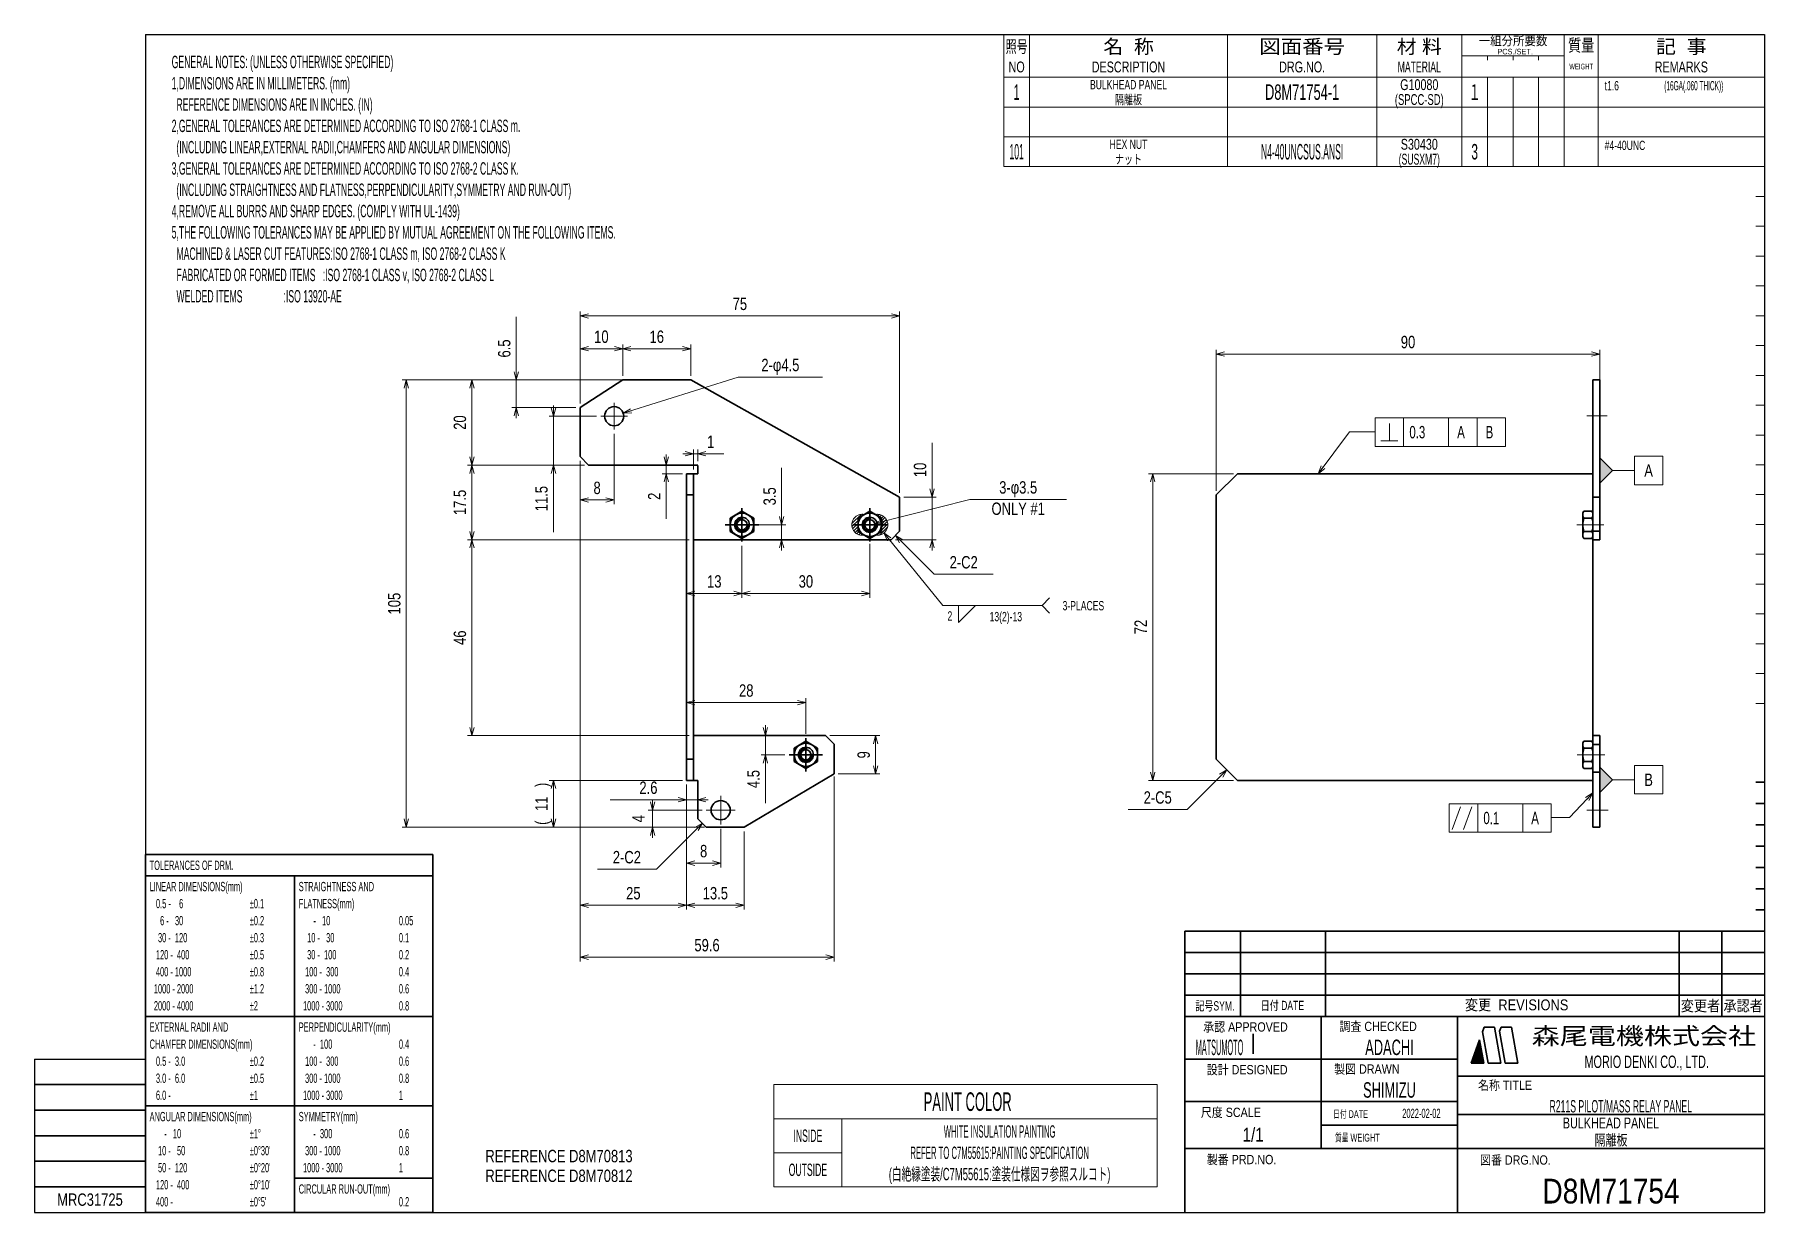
# Model space of a CAD drawing. Header units: millimetres. Extents: x 7 to 413, y 10 to 287.
import ezdxf
from ezdxf.enums import TextEntityAlignment as Align

# ---------------------------------------------------------------- set-up
doc = ezdxf.new("R2010")
doc.units = ezdxf.units.MM
doc.linetypes.add('DASHDOT', pattern=[25.3, 12.7, -6.3, 0, -6.3])
for name, color, linetype in [('GR1_01', 7, 'Continuous'), ('GR1_011', 7, 'Continuous'), ('GR1_012', 7, 'Continuous'), ('GR1_013', 7, 'Continuous'), ('図面枠D8M', 7, 'Continuous'), ('寸法', 7, 'Continuous'), ('表題、部品表_01', 7, 'Continuous'), ('表題、部品表_02', 7, 'Continuous'), ('表題、部品表_03', 7, 'Continuous')]:
    doc.layers.add(name, color=color, linetype=linetype)
doc.styles.add('HG丸ｺﾞｼｯｸM-PRO', font='')
doc.styles.get('HG丸ｺﾞｼｯｸM-PRO').set_extended_font_data('HG丸ｺﾞｼｯｸM-PRO')
pattern_1 = [(45, (0, 0), (-0.3535534, 0.3535534), [])]

# ---------------------------------------------------------------- blocks, each defined once
blk = doc.blocks.new('BLKF024')
at = {"layer": '図面枠D8M', "color": 4, "linetype": 'Continuous', "lineweight": 13}
for p, q in [((344.778471, 46.998727), (346.524087, 48.744343)), ((344.8594, 47.221078), (346.502888, 48.864566)), ((344.940329, 47.443428), (346.48169, 48.984789)), ((345.021258, 47.665778), (346.460491, 49.105012)), ((345.102186, 47.888128), (346.439293, 49.225235)), ((345.183115, 48.110479), (346.418094, 49.345457)), ((345.264044, 48.332829), (346.396896, 49.46568)), ((345.344973, 48.555179), (346.375697, 49.585903)), ((345.425902, 48.777529), (346.354499, 49.706126)), ((345.506831, 48.999879), (346.3333, 49.826349)), ((345.58776, 49.22223), (346.312102, 49.946572)), ((345.668689, 49.44458), (346.290903, 50.066794)), ((345.749617, 49.66693), (346.269705, 50.187017)), ((345.830546, 49.88928), (346.248506, 50.30724)), ((345.911475, 50.111631), (346.227307, 50.427463)), ((345.992404, 50.333981), (346.206109, 50.547686)), ((346.073333, 50.556331), (346.18491, 50.667909)), ((346.154262, 50.778681), (346.163712, 50.788131)), ((344.157871, 45.246757), (346.693675, 47.782561)), ((344.211969, 45.442276), (346.672477, 47.902784)), ((344.292898, 45.664626), (346.651278, 48.023006)), ((344.299292, 45.246757), (346.714874, 47.662338)), ((344.373827, 45.886976), (346.63008, 48.143229)), ((344.440714, 45.246757), (346.736072, 47.542115)), ((344.454756, 46.109327), (346.608881, 48.263452)), ((344.535684, 46.331677), (346.587682, 48.383675)), ((344.582135, 45.246757), (346.757271, 47.421892)), ((344.616613, 46.554027), (346.566484, 48.503898)), ((344.697542, 46.776377), (346.545285, 48.624121)), ((344.723556, 45.246757), (346.778469, 47.301669)), ((344.864978, 45.246757), (346.799668, 47.181447)), ((345.006399, 45.246757), (346.820866, 47.061224)), ((345.147821, 45.246757), (346.842065, 46.941001)), ((345.289242, 45.246757), (346.863263, 46.820778)), ((345.430663, 45.246757), (346.884462, 46.700555)), ((345.572085, 45.246757), (346.90566, 46.580332)), ((345.713506, 45.246757), (346.926859, 46.46011)), ((345.854927, 45.246757), (346.948057, 46.339887)), ((345.996349, 45.246757), (346.969256, 46.219664)), ((346.13777, 45.246757), (346.990455, 46.099441)), ((346.279191, 45.246757), (347.011653, 45.979218)), ((346.420613, 45.246757), (347.032852, 45.858995)), ((346.562034, 45.246757), (347.05405, 45.738773)), ((346.703455, 45.246757), (347.075249, 45.61855)), ((346.844877, 45.246757), (347.096447, 45.498327)), ((346.986298, 45.246757), (347.117646, 45.378104)), ((347.12772, 45.246757), (347.138844, 45.257881))]:
    blk.add_line(p, q, dxfattribs=at)
blk = doc.blocks.new('BLKF023')
at = {"layer": '図面枠D8M', "color": 2, "linetype": 'Continuous', "lineweight": 25}
for p, q in [((33, 286.75), (413, 286.75)), ((33, 286.75), (33, 10.25)), ((413, 286.75), (413, 10.25)), ((7, 46.25), (7, 10.25)), ((7, 46.25), (33, 46.25)), ((7, 10.25), (413, 10.25))]:
    blk.add_line(p, q, dxfattribs=at)
at = {"layer": '図面枠D8M', "color": 4, "linetype": 'Continuous', "lineweight": 13}
for p, q in [((413, 269.75), (411, 269.75)), ((413, 262.75), (411, 262.75)), ((413, 255.75), (411, 255.75)), ((413, 248.75), (411, 248.75)), ((413, 241.75), (411, 241.75)), ((413, 234.75), (411, 234.75)), ((413, 227.75), (411, 227.75)), ((413, 220.75), (411, 220.75)), ((413, 213.75), (411, 213.75)), ((413, 206.75), (411, 206.75)), ((413, 199.75), (411, 199.75)), ((413, 192.75), (411, 192.75)), ((413, 185.75), (411, 185.75)), ((413, 178.75), (411, 178.75)), ((413, 171.75), (411, 171.75)), ((413, 164.75), (411, 164.75)), ((413, 157.75), (411, 157.75)), ((413, 150.75), (411, 150.75)), ((413, 143.75), (411, 143.75)), ((413, 136.75), (411, 136.75)), ((411, 129.75), (413, 129.75))]:
    blk.add_line(p, q, dxfattribs=at)
at = {"layer": '図面枠D8M', "color": 3, "linetype": 'Continuous', "lineweight": 35}
for p, q in [((413, 111.25), (411, 111.25)), ((413, 106.25), (411, 106.25)), ((413, 101.25), (411, 101.25)), ((413, 96.25), (411, 96.25)), ((413, 91.25), (411, 91.25)), ((413, 86.25), (411, 86.25)), ((413, 81.25), (411, 81.25)), ((277, 76.25), (413, 76.25)), ((277, 76.25), (277, 10.25)), ((290, 76.25), (290, 56.25)), ((310, 76.25), (310, 56.25)), ((393, 76.25), (393, 56.25)), ((403, 76.25), (403, 56.25)), ((277, 71.25), (413, 71.25)), ((277, 66.25), (413, 66.25)), ((277, 61.25), (413, 61.25)), ((277, 56.25), (413, 56.25)), ((309, 56.25), (309, 25.25)), ((341, 56.25), (341, 10.25)), ((346.84, 52.65), (347.23, 53.75)), ((347.23, 53.75), (349.64, 53.75)), ((351.14, 45.25), (349.64, 53.75)), ((351.18, 53.75), (350.82, 52.76)), ((351.18, 53.75), (353.64, 53.75)), ((355.14, 45.25), (353.64, 53.75)), ((293, 52.17), (293, 47.48)), ((344.14, 45.25), (346.16, 50.8)), ((347.14, 45.25), (346.16, 50.8)), ((348.14, 45.25), (346.84, 52.65)), ((352.14, 45.25), (350.82, 52.76)), ((277, 46.25), (341, 46.25)), ((344.14, 45.25), (347.14, 45.25)), ((348.14, 45.25), (351.14, 45.25)), ((352.14, 45.25), (355.14, 45.25)), ((341, 42.25), (413, 42.25)), ((7, 40.25), (33, 40.25)), ((7, 34.25), (33, 34.25)), ((277, 36.25), (341, 36.25)), ((341, 33.25), (413, 33.25)), ((309, 30.75), (341, 30.75)), ((7, 28.25), (33, 28.25)), ((277, 25.25), (413, 25.25)), ((7, 22.25), (33, 22.25)), ((33, 16.25), (7, 16.25))]:
    blk.add_line(p, q, dxfattribs=at)
at = {"layer": '図面枠D8M', "color": 4, "linetype": 'Continuous', "lineweight": 13}
blk.add_blockref('BLKF024', (0, 0), dxfattribs=at)
at = {"layer": '図面枠D8M', "color": 4, "linetype": 'Continuous', "lineweight": 13, "style": 'HG丸ｺﾞｼｯｸM-PRO'}
for s, height, width, p in [('記号SYM.', 2.182, 0.69227, (284.03, 58.74)), ('日付 DATE', 2.182, 0.692507, (299.87, 58.83)), ('変更  REVISIONS', 2.5455, 0.887352, (354.85, 58.97)), ('変更者', 2.545, 0.887717, (398, 58.75)), ('承認者', 2.545, 0.887717, (408, 58.75)), ('承認 APPROVED', 2.1818, 0.863151, (291.21, 53.79)), ('調査 CHECKED', 2.182, 0.863174, (322.34, 53.92)), ('設計 DESIGNED', 2.1818, 0.862613, (291.61, 43.76)), ('製図 DRAWN', 2.182, 0.863099, (319.7, 43.9)), ('名称 TITLE', 2.182, 0.862489, (352.13, 40.11)), ('尺度 SCALE', 2.182, 0.862581, (287.78, 33.74)), ('日付 DATE', 1.818, 0.618255, (315.88, 33.34)), ('質量 WEIGHT', 1.818, 0.618812, (317.46, 27.8)), ('製番 PRD.NO.', 2.182, 0.863299, (290.29, 22.66)), ('図番 DRG.NO.', 2.182, 0.863083, (354.56, 22.56))]:
    blk.add_text(s, height=height, dxfattribs=dict(at, width=width)).set_placement(p, align=Align.MIDDLE_CENTER)
at = {"layer": '図面枠D8M', "color": 2, "linetype": 'Continuous', "lineweight": 25, "style": 'HG丸ｺﾞｼｯｸM-PRO', "width": 1.206081}
blk.add_text('森尾電機株式会社', height=4, dxfattribs=at).set_placement((384.72, 51.68), align=Align.MIDDLE_CENTER)
at = {"layer": '図面枠D8M', "color": 3, "linetype": 'Continuous', "lineweight": 35, "style": 'HG丸ｺﾞｼｯｸM-PRO', "width": 0.652197}
blk.add_text('MORIO DENKI CO., LTD.', height=2.9091, dxfattribs=at).set_placement((385.38, 45.61), align=Align.MIDDLE_CENTER)
blk = doc.blocks.new('BLKF025')
at = {"layer": '図面枠D8M', "color": 3, "linetype": 'Continuous', "lineweight": 35, "style": 'HG丸ｺﾞｼｯｸM-PRO'}
for s, height, width, p in [('MATSUMOTO', 3.636, 0.309989, (285.11, 49)), ('SHIMIZU', 3.636, 0.619849, (325, 39)), ('2022-02-02', 2.182, 0.482412, (332.5, 33.5)), ('1/1', 3.273, 0.80628, (293, 28.5)), ('D8M71754', 5.818, 0.845432, (377, 15.25))]:
    blk.add_text(s, height=height, dxfattribs=dict(at, width=width)).set_placement(p, align=Align.MIDDLE_CENTER)
blk = doc.blocks.new('BLKF027')
at = {"layer": '表題、部品表_01', "color": 4, "linetype": 'Continuous', "lineweight": 13}
for p, q in [((234.5, 286.75), (234.5, 276.75)), ((234.5, 286.75), (413, 286.75)), ((240.5, 286.75), (240.5, 276.75)), ((287, 286.75), (287, 276.75)), ((322, 286.75), (322, 276.75)), ((342, 286.75), (342, 276.75)), ((366, 286.75), (366, 276.75)), ((374, 286.75), (374, 276.75)), ((413, 286.75), (413, 276.75)), ((342, 281.75), (366, 281.75)), ((348, 280.75), (348, 281.75)), ((354, 281.75), (354, 280.75)), ((360, 281.75), (360, 280.75)), ((234.5, 276.75), (413, 276.75))]:
    blk.add_line(p, q, dxfattribs=at)
at = {"layer": '表題、部品表_01', "color": 3, "linetype": 'Continuous', "lineweight": 35, "style": 'HG丸ｺﾞｼｯｸM-PRO'}
for s, height, width, p in [('照号', 2.909, 0.651535, (237.5, 283.95)), ('名  称', 3.273, 1.042426, (263.75, 283.95)), ('図面番号', 3.273, 1.127518, (304.5, 283.95)), ('材 料', 3.273, 1.042439, (332, 283.95)), ('一組分所要数', 2.036, 0.966638, (354, 285.25)), ('質量', 2.909, 0.781842, (370, 284.25)), ('記  事', 3.273, 1.042426, (393.5, 283.95)), ('NO', 2.545, 0.740841, (237.5, 279.15)), ('DESCRIPTION', 2.5455, 0.741365, (263.75, 279.15)), ('DRG.NO.', 2.545, 0.741189, (304.5, 279.15)), ('MATERIAL', 2.545, 0.594756, (332, 279.15)), ('PCS./SET.', 1.309, 0.862935, (354.5, 282.75)), ('REMARKS', 2.545, 0.742803, (393.5, 279.15)), ('WEIGHT', 1.309, 0.635507, (370, 279.25))]:
    blk.add_text(s, height=height, dxfattribs=dict(at, width=width)).set_placement(p, align=Align.MIDDLE_CENTER)
blk = doc.blocks.new('BLKF026')
at = {"layer": '表題、部品表_01', "color": 3, "linetype": 'Continuous', "lineweight": 13}
blk.add_blockref('BLKF027', (0, 0), dxfattribs=at)
blk = doc.blocks.new('BLKF028')
at = {"layer": '図面枠D8M', "color": 3, "linetype": 'Continuous', "lineweight": 35}
for p, q in [((33, 94.25), (100.5, 94.25)), ((33, 94.25), (33, 10.25)), ((100.5, 10.25), (100.5, 94.25)), ((33, 89.25), (100.5, 89.25)), ((68, 10.25), (68, 89.25)), ((33, 56.25), (68, 56.25)), ((68, 56.25), (100.5, 56.25)), ((33, 35.25), (68, 35.25)), ((68, 35.25), (100.5, 35.25)), ((68, 18.25), (100.5, 18.25)), ((33, 10.25), (100.5, 10.25))]:
    blk.add_line(p, q, dxfattribs=at)
at = {"layer": '図面枠D8M', "color": 4, "linetype": 'Continuous', "lineweight": 13, "style": 'HG丸ｺﾞｼｯｸM-PRO'}
for s, height, width, p in [('TOLERANCES OF DRM.', 2.1818, 0.522208, (34, 91.75)), ('LINEAR DIMENSIONS(mm)', 2.1818, 0.521664, (34, 86.75)), ('STRAIGHTNESS AND', 2.1818, 0.521949, (69, 86.75)), (' 0.5 -    6', 2.1818, 0.524049, (35, 82.75)), ('±0.1', 2.182, 0.52198, (57.5, 82.75)), ('FLATNESS(mm)', 2.1818, 0.521994, (69, 82.75)), ('   6 -   30', 2.1818, 0.52397, (35, 78.75)), ('±0.2', 2.182, 0.52198, (57.5, 78.75)), ('     -   10', 2.1818, 0.524651, (70, 78.75)), ('0.05', 2.182, 0.52205, (92.5, 78.75)), ('  30 -  120', 2.1818, 0.522893, (35, 74.75)), ('±0.3', 2.182, 0.52198, (57.5, 74.75)), ('  10 -   30', 2.1818, 0.523391, (70, 74.75)), ('0.1', 2.182, 0.522424, (92.5, 74.75)), (' 120 -  400', 2.1818, 0.52246, (35, 70.75)), ('±0.5', 2.182, 0.52198, (57.5, 70.75)), ('  30 -  100', 2.1818, 0.522893, (70, 70.75)), ('0.2', 2.182, 0.522424, (92.5, 70.75)), (' 400 - 1000', 2.1818, 0.52208, (35, 66.75)), ('±0.8', 2.182, 0.52198, (57.5, 66.75)), (' 100 -  300', 2.1818, 0.52246, (70, 66.75)), ('0.4', 2.182, 0.522424, (92.5, 66.75)), ('1000 - 2000', 2.1818, 0.521744, (35, 62.75)), ('±1.2', 2.182, 0.52198, (57.5, 62.75)), (' 300 - 1000', 2.1818, 0.52208, (70, 62.75)), ('0.6', 2.182, 0.522424, (92.5, 62.75)), ('2000 - 4000', 2.1818, 0.521744, (35, 58.75)), ('±2', 2.182, 0.521216, (57.5, 58.75)), ('1000 - 3000', 2.1818, 0.521744, (70, 58.75)), ('0.8', 2.182, 0.522424, (92.5, 58.75)), ('EXTERNAL RADII AND', 2.1818, 0.522426, (34, 53.75)), ('PERPENDICULARITY(mm)', 2.1818, 0.521822, (69, 53.75)), ('CHAMFER DIMENSIONS(mm)', 2.1818, 0.521615, (34, 49.75)), ('     -  100', 2.1818, 0.52397, (70, 49.75)), ('0.4', 2.182, 0.522424, (92.5, 49.75)), (' 0.5 -  3.0', 2.1818, 0.523514, (35, 45.75)), ('±0.2', 2.182, 0.52198, (57.5, 45.75)), (' 100 -  300', 2.1818, 0.52246, (70, 45.75)), ('0.6', 2.182, 0.522424, (92.5, 45.75)), (' 3.0 -  6.0', 2.1818, 0.523514, (35, 41.75)), ('±0.5', 2.182, 0.52198, (57.5, 41.75)), (' 300 - 1000', 2.1818, 0.52208, (70, 41.75)), ('0.8', 2.182, 0.522424, (92.5, 41.75)), (' 6.0 -', 2.182, 0.523279, (35, 37.75)), ('±1', 2.182, 0.521216, (57.5, 37.75)), ('1000 - 3000', 2.1818, 0.521744, (70, 37.75)), ('1', 2.18, 0.521199, (92.5, 37.75)), ('ANGULAR DIMENSIONS(mm)', 2.1818, 0.521887, (34, 32.75)), ('SYMMETRY(mm)', 2.1818, 0.521222, (69, 32.75)), ('     -   10', 2.1818, 0.524651, (35, 28.75)), ('±1°', 2.182, 0.52122, (57.5, 28.75)), ('     -  300', 2.1818, 0.52397, (70, 28.75)), ('0.6', 2.182, 0.522424, (92.5, 28.75)), ('  10 -   50', 2.1818, 0.523391, (35, 24.75)), ("±0°30'", 2.182, 0.521679, (57.5, 24.75)), (' 300 - 1000', 2.1818, 0.52208, (70, 24.75)), ('0.8', 2.182, 0.522424, (92.5, 24.75)), ('  50 -  120', 2.1818, 0.522893, (35, 20.75)), ("±0°20'", 2.182, 0.521679, (57.5, 20.75)), ('1000 - 3000', 2.1818, 0.521744, (70, 20.75)), ('1', 2.18, 0.521199, (92.5, 20.75)), (' 120 -  400', 2.1818, 0.52246, (35, 16.75)), ("±0°10'", 2.182, 0.521679, (57.5, 16.75)), ('CIRCULAR RUN-OUT(mm)', 2.1818, 0.521639, (69, 15.75)), (' 400 -', 2.182, 0.52234, (35, 12.75)), ("±0°5'", 2.182, 0.521776, (57.5, 12.75)), ('0.2', 2.182, 0.522424, (92.5, 12.75))]:
    blk.add_text(s, height=height, dxfattribs=dict(at, width=width)).set_placement(p, align=Align.MIDDLE_LEFT)
blk = doc.blocks.new('BLKF030')
at = {"layer": '表題、部品表_01', "color": 4, "linetype": 'Continuous', "lineweight": 13}
for p, q in [((270.5, 40.25), (180.5, 40.25)), ((180.5, 40.25), (180.5, 16.25)), ((270.5, 16.25), (270.5, 40.25)), ((180.5, 32.25), (270.5, 32.25)), ((196.5, 32.25), (196.5, 16.25)), ((180.5, 24.25), (196.5, 24.25)), ((180.5, 16.25), (270.5, 16.25))]:
    blk.add_line(p, q, dxfattribs=at)
at = {"layer": '表題、部品表_01', "color": 4, "linetype": 'Continuous', "lineweight": 13, "style": 'HG丸ｺﾞｼｯｸM-PRO'}
for s, height, width, p in [('PAINT COLOR', 4.3636, 0.522273, (226, 36.25)), ('INSIDE', 2.909, 0.521235, (188.5, 28.25)), ('OUTSIDE', 2.909, 0.521235, (188.5, 20.25))]:
    blk.add_text(s, height=height, dxfattribs=dict(at, width=width)).set_placement(p, align=Align.MIDDLE_CENTER)
blk = doc.blocks.new('BLKF029')
at = {"layer": '表題、部品表_01', "color": 4, "linetype": 'Continuous', "lineweight": 13}
blk.add_blockref('BLKF030', (0, 0), dxfattribs=at)
at = {"layer": '表題、部品表_01', "color": 4, "linetype": 'Continuous', "lineweight": 13, "style": 'HG丸ｺﾞｼｯｸM-PRO'}
for s, width, p in [('WHITE INSULATION PAINTING', 0.464685, (233.5, 29.25)), ('REFER TO C7M55615:PAINTING SPECIFICATION', 0.464716, (233.5, 24.25)), ('(白絶縁塗装/C7M55615:塗装仕様図ヲ参照スルコト)', 0.570008, (233.5, 19.25))]:
    blk.add_text(s, height=2.9091, dxfattribs=dict(at, width=width)).set_placement(p, align=Align.MIDDLE_CENTER)
blk = doc.blocks.new('BLKF031')
at = {"layer": 'GR1_011', "color": 3, "linetype": 'Continuous', "lineweight": 35}
for p, q in [((370.36, 174.42), (370.61, 174.84)), ((370.61, 174.84), (372.52, 174.84)), ((372.52, 174.84), (372.76, 174.42)), ((370.36, 168.92), (370.36, 174.42)), ((370.61, 173.26), (372.52, 173.26)), ((372.76, 174.42), (372.76, 168.92)), ((370.61, 168.49), (370.36, 168.92)), ((370.61, 170.08), (372.52, 170.08)), ((372.52, 168.49), (370.61, 168.49)), ((372.76, 168.92), (372.52, 168.49))]:
    blk.add_line(p, q, dxfattribs=at)
for centre, radius, start, end in [((371.77, 174.05), 1.41, 145.6158, 214.3842), ((371.36, 174.05), 1.41, 325.6158, 34.3842), ((375.62, 171.67), 5.25, 162.412, 197.588), ((367.51, 171.67), 5.25, 342.412, 17.588), ((371.77, 169.29), 1.41, 145.6158, 214.3842), ((371.36, 169.29), 1.41, 325.6158, 34.3842)]:
    blk.add_arc(centre, radius, start, end, dxfattribs=at)
blk = doc.blocks.new('BLKF032')
at = {"layer": 'GR1_011', "color": 3, "linetype": 'Continuous', "lineweight": 35}
for p, q in [((370.36, 120.42), (370.61, 120.84)), ((370.36, 114.92), (370.36, 120.42)), ((370.61, 120.84), (372.52, 120.84)), ((370.61, 119.26), (372.52, 119.26)), ((372.52, 120.84), (372.76, 120.42)), ((372.76, 120.42), (372.76, 114.92)), ((370.61, 114.49), (370.36, 114.92)), ((370.61, 116.08), (372.52, 116.08)), ((372.52, 114.49), (370.61, 114.49)), ((372.76, 114.92), (372.52, 114.49))]:
    blk.add_line(p, q, dxfattribs=at)
for centre, radius, start, end in [((371.77, 120.05), 1.41, 145.6158, 214.3842), ((375.62, 117.67), 5.25, 162.412, 197.588), ((371.36, 120.05), 1.41, 325.6158, 34.3842), ((367.51, 117.67), 5.25, 342.412, 17.588), ((371.77, 115.29), 1.41, 145.6158, 214.3842), ((371.36, 115.29), 1.41, 325.6158, 34.3842)]:
    blk.add_arc(centre, radius, start, end, dxfattribs=at)
blk = doc.blocks.new('BLKF033')
at = {"layer": 'GR1_011', "color": 3, "linetype": 'Continuous', "lineweight": 35}
for p, q in [((188.03, 120.84), (185.28, 119.26)), ((185.28, 119.26), (185.28, 116.08)), ((190.78, 119.26), (188.03, 120.84)), ((190.78, 116.08), (190.78, 119.26)), ((185.28, 116.08), (188.03, 114.49)), ((188.03, 114.49), (190.78, 116.08))]:
    blk.add_line(p, q, dxfattribs=at)
at = {"layer": 'GR1_011', "color": 7, "linetype": 'Continuous', "lineweight": 35}
for p, q in [((188.03, 121.59), (188.03, 113.74)), ((184.11, 117.67), (191.96, 117.67))]:
    blk.add_line(p, q, dxfattribs=at)
at = {"layer": 'GR1_011', "color": 3, "linetype": 'Continuous', "lineweight": 35}
for radius in [2.75, 1.2]:
    blk.add_circle((188.03, 117.67), radius, dxfattribs=at)
at = {"layer": 'GR1_011', "color": 7, "linetype": 'Continuous', "lineweight": 35}
blk.add_arc((188.03, 117.67), 1.5, 80, 350, dxfattribs=at)
blk = doc.blocks.new('BLKF034')
at = {"layer": 'GR1_011', "color": 3, "linetype": 'Continuous', "lineweight": 35}
for p, q in [((203.03, 174.84), (200.28, 173.26)), ((205.78, 173.25), (203.03, 174.84)), ((200.28, 173.26), (200.28, 170.08)), ((205.78, 170.08), (205.78, 173.25)), ((200.28, 170.08), (203.03, 168.49)), ((203.03, 168.49), (205.78, 170.08))]:
    blk.add_line(p, q, dxfattribs=at)
at = {"layer": 'GR1_011', "color": 7, "linetype": 'Continuous', "lineweight": 35}
for p, q in [((203.03, 175.59), (203.03, 167.74)), ((199.11, 171.67), (206.96, 171.67))]:
    blk.add_line(p, q, dxfattribs=at)
at = {"layer": 'GR1_011', "color": 3, "linetype": 'Continuous', "lineweight": 35}
for radius in [2.75, 1.2]:
    blk.add_circle((203.03, 171.67), radius, dxfattribs=at)
at = {"layer": 'GR1_011', "color": 7, "linetype": 'Continuous', "lineweight": 35}
blk.add_arc((203.03, 171.67), 1.5, 80, 350, dxfattribs=at)
blk = doc.blocks.new('BLKF035')
at = {"layer": 'GR1_011', "color": 3, "linetype": 'Continuous', "lineweight": 35}
for p, q in [((173.03, 174.84), (170.28, 173.26)), ((175.78, 173.26), (173.03, 174.84)), ((170.28, 173.26), (170.28, 170.08)), ((175.78, 170.08), (175.78, 173.26)), ((170.28, 170.08), (173.03, 168.49)), ((173.03, 168.49), (175.78, 170.08))]:
    blk.add_line(p, q, dxfattribs=at)
at = {"layer": 'GR1_011', "color": 7, "linetype": 'Continuous', "lineweight": 35}
for p, q in [((173.03, 175.59), (173.03, 167.74)), ((169.11, 171.67), (176.96, 171.67))]:
    blk.add_line(p, q, dxfattribs=at)
at = {"layer": 'GR1_011', "color": 3, "linetype": 'Continuous', "lineweight": 35}
for radius in [2.75, 1.2]:
    blk.add_circle((173.03, 171.67), radius, dxfattribs=at)
at = {"layer": 'GR1_011', "color": 7, "linetype": 'Continuous', "lineweight": 35}
blk.add_arc((173.03, 171.67), 1.5, 80, 350, dxfattribs=at)
blk = doc.blocks.new('FXTIP_ARROW_S')
at = {"color": 0, "linetype": 'Continuous', "lineweight": -2}
for q in [(-1, 0), (-0.97, 0.26), (-0.97, -0.26)]:
    blk.add_line((0, 0), q, dxfattribs=at)
blk = doc.blocks.new('FXTIP_ARROW_E')
at = {"color": 0, "linetype": 'Continuous', "lineweight": -2}
for q in [(-1, 0), (-0.97, 0.26), (-0.97, -0.26)]:
    blk.add_line((0, 0), q, dxfattribs=at)
blk = doc.blocks.new('BLKF036')
at = {"layer": 'GR1_01', "color": 4, "linetype": 'Continuous', "lineweight": 35}
for p, q in [((145.03, 205.67), (135.03, 199.17)), ((210.03, 178.17), (161.03, 205.67)), ((210.03, 170.17), (208.03, 168.17)), ((192.63, 122.17), (194.63, 120.17)), ((162.63, 111.67), (161.63, 111.67)), ((162.63, 111.67), (162.63, 102.67)), ((194.63, 113.17), (173.53, 100.67)), ((162.63, 102.67), (164.63, 100.67))]:
    blk.add_line(p, q, dxfattribs=at)
at = {"layer": 'GR1_01', "color": 9, "linetype": 'Continuous', "lineweight": 35}
for p, q in [((145.03, 205.67), (161.03, 205.67)), ((135.03, 199.17), (135.03, 187.67)), ((135.03, 187.67), (137.03, 185.67)), ((137.03, 185.67), (162.63, 185.67)), ((160.03, 183.67), (160.03, 111.67)), ((160.03, 183.67), (162.63, 183.67)), ((161.63, 183.67), (161.63, 111.67)), ((162.63, 185.62), (162.63, 183.67)), ((160.03, 178.67), (161.63, 178.67)), ((210.03, 178.17), (210.03, 170.17)), ((208.03, 168.17), (161.63, 168.17)), ((192.63, 122.17), (161.63, 122.17)), ((194.63, 120.17), (194.63, 113.17)), ((161.63, 116.67), (160.03, 116.67)), ((161.63, 111.67), (160.03, 111.67)), ((173.53, 100.67), (164.63, 100.67))]:
    blk.add_line(p, q, dxfattribs=at)
at = {"layer": 'GR1_01', "color": 4, "linetype": 'Continuous', "lineweight": 35}
for centre in [(143.03, 197.17), (168.03, 104.67)]:
    blk.add_circle(centre, 2.25, dxfattribs=at)
at = {"layer": 'GR1_01', "color": 9, "linetype": 'Continuous', "lineweight": 35}
for centre in [(173.03, 171.67), (203.03, 171.67), (188.03, 117.67)]:
    blk.add_circle(centre, 1.75, dxfattribs=at)
blk = doc.blocks.new('BLKF037')
at = {"layer": 'GR1_01', "color": 4, "linetype": 'Continuous', "lineweight": 35}
for p, q in [((372.76, 205.67), (372.76, 203.17)), ((372.76, 205.67), (374.36, 205.67)), ((374.36, 205.67), (374.36, 203.17)), ((289.36, 183.67), (284.36, 178.67)), ((289.36, 183.67), (372.76, 183.67)), ((372.76, 178.12), (374.36, 178.12)), ((374.36, 170.17), (372.76, 170.17)), ((372.76, 168.17), (374.36, 168.17)), ((374.36, 122.17), (372.76, 122.17)), ((372.76, 120.12), (374.36, 120.12)), ((372.76, 113.62), (374.36, 113.62)), ((372.76, 100.67), (374.36, 100.67))]:
    blk.add_line(p, q, dxfattribs=at)
at = {"layer": 'GR1_01', "color": 9, "linetype": 'Continuous', "lineweight": 35}
for p, q in [((372.76, 203.17), (372.76, 100.67)), ((374.36, 168.17), (374.36, 203.17)), ((284.36, 116.67), (284.36, 178.67)), ((374.36, 100.67), (374.36, 122.17)), ((289.36, 111.67), (284.36, 116.67)), ((289.36, 111.67), (372.76, 111.67))]:
    blk.add_line(p, q, dxfattribs=at)
blk = doc.blocks.new('BLKF038')
at = {"layer": '表題、部品表_02', "color": 4, "linetype": 'Continuous', "lineweight": 13}
for p, q in [((234.5, 276.75), (234.5, 269.75)), ((234.5, 276.75), (413, 276.75)), ((240.5, 276.75), (240.5, 269.75)), ((287, 276.75), (287, 269.75)), ((322, 276.75), (322, 269.75)), ((342, 276.75), (342, 269.75)), ((348, 276.75), (348, 269.75)), ((354, 276.75), (354, 269.75)), ((360, 269.75), (360, 276.75)), ((366, 276.75), (366, 269.75)), ((374, 276.75), (374, 269.75)), ((413, 276.75), (413, 269.75)), ((234.5, 269.75), (413, 269.75))]:
    blk.add_line(p, q, dxfattribs=at)
blk = doc.blocks.new('BLKF039')
at = {"layer": '表題、部品表_02', "color": 4, "linetype": 'Continuous', "lineweight": 13}
for p, q in [((234.5, 269.75), (234.5, 262.75)), ((234.5, 269.75), (413, 269.75)), ((240.5, 269.75), (240.5, 262.75)), ((287, 269.75), (287, 262.75)), ((322, 269.75), (322, 262.75)), ((342, 269.75), (342, 262.75)), ((348, 269.75), (348, 262.75)), ((354, 269.75), (354, 262.75)), ((360, 262.75), (360, 269.75)), ((366, 269.75), (366, 262.75)), ((374, 269.75), (374, 262.75)), ((413, 269.75), (413, 262.75)), ((234.5, 262.75), (413, 262.75))]:
    blk.add_line(p, q, dxfattribs=at)
blk = doc.blocks.new('BLKF040')
at = {"layer": '表題、部品表_02', "color": 4, "linetype": 'Continuous', "lineweight": 13}
for p, q in [((234.5, 262.75), (234.5, 255.75)), ((234.5, 262.75), (413, 262.75)), ((240.5, 262.75), (240.5, 255.75)), ((287, 262.75), (287, 255.75)), ((322, 262.75), (322, 255.75)), ((342, 262.75), (342, 255.75)), ((348, 262.75), (348, 255.75)), ((354, 262.75), (354, 255.75)), ((360, 255.75), (360, 262.75)), ((366, 262.75), (366, 255.75)), ((374, 262.75), (374, 255.75)), ((413, 262.75), (413, 255.75)), ((234.5, 255.75), (413, 255.75))]:
    blk.add_line(p, q, dxfattribs=at)

msp = doc.modelspace()

# ---------------------------------------------------------------- hatches: boundary and pattern name
at = {"layer": 'GR1_013', "linetype": 'DASHDOT', "lineweight": 13}
h = msp.add_hatch(dxfattribs=at)
h.set_pattern_fill('_USER', color=2, scale=0.5, angle=45, style=0, pattern_type=0)
h.set_pattern_definition(pattern_1)
edge = h.paths.add_edge_path(flags=0)
edge.add_line((200.28, 173.26), (200.28, 170.08))
edge.add_line((200.28, 170.08), (201.74, 169.24))
edge.add_arc((201.28, 171.67), 2.47, 79.229, 280.7203, ccw=False)
edge.add_line((201.74, 174.1), (200.28, 173.26))
h = msp.add_hatch(dxfattribs=at)
h.set_pattern_fill('_USER', color=2, scale=0.5, angle=45, style=0, pattern_type=0)
h.set_pattern_definition(pattern_1)
edge = h.paths.add_edge_path(flags=0)
edge.add_line((205.78, 173.25), (205.78, 170.08))
edge.add_line((205.78, 170.08), (204.32, 169.24))
edge.add_arc((204.78, 171.67), 2.47, 259.229, 460.7203)
edge.add_line((204.32, 174.1), (205.78, 173.25))
at = {"layer": '寸法', "linetype": 'Continuous', "lineweight": -3}
for points in [[(374.36, 187.41), (377.36, 184.41), (374.36, 181.41)], [(374.36, 114.81), (377.36, 111.81), (374.36, 108.81)]]:
    msp.add_hatch(color=4, dxfattribs=at).paths.add_polyline_path(points, flags=0)

# ---------------------------------------------------------------- linework, layer by layer
at = {"layer": 'GR1_012', "color": 7, "linetype": 'DASHDOT', "lineweight": 13}
for p, q in [((143.03, 194.02), (143.03, 200.32)), ((146.18, 197.17), (139.88, 197.17)), ((175.66, 171.67), (170.41, 171.67)), ((173.03, 169.04), (173.03, 174.29)), ((205.66, 171.67), (200.41, 171.67)), ((203.03, 169.04), (203.03, 174.29)), ((188.03, 115.04), (188.03, 120.29)), ((190.66, 117.67), (185.41, 117.67)), ((168.03, 101.29), (168.03, 108.04)), ((171.41, 104.67), (164.66, 104.67))]:
    msp.add_line(p, q, dxfattribs=at)
at = {"layer": 'GR1_012', "color": 6, "linetype": 'DASHDOT', "lineweight": 13}
for p, q in [((371.29, 197.22), (376.11, 197.22)), ((368.98, 171.67), (375.34, 171.67)), ((369.08, 117.67), (375.58, 117.67)), ((371.33, 104.67), (376.33, 104.67))]:
    msp.add_line(p, q, dxfattribs=at)
at = {"layer": 'GR1_013', "color": 2, "linetype": 'DASHDOT', "lineweight": 13}
for centre, start, end in [((201.28, 171.67), 79.1619, 280.7203), ((204.78, 171.67), 259.229, 100.7874)]:
    msp.add_arc(centre, 2.47, start, end, dxfattribs=at)
at = {"layer": '寸法', "color": 254, "linetype": 'Continuous', "lineweight": 13}
for p, q in [((120.05, 205.67), (120.05, 220.46)), ((135.03, 200.17), (135.03, 221.71)), ((135.03, 220.71), (210.03, 220.71)), ((210.03, 179.17), (210.03, 221.71)), ((135.03, 200.17), (135.03, 214)), ((135.03, 213), (145.03, 213)), ((145.03, 206.67), (145.03, 214)), ((145.03, 213), (161.03, 213)), ((161.03, 206.67), (161.03, 214)), ((284.36, 179.67), (284.36, 212.75)), ((284.36, 211.75), (374.36, 211.75)), ((374.36, 204.17), (374.36, 212.75)), ((145.58, 205.67), (93.24, 205.67)), ((94.24, 100.67), (94.24, 205.67)), ((144.03, 205.67), (108.64, 205.67)), ((109.64, 185.67), (109.64, 205.67)), ((144.03, 205.67), (119.05, 205.67)), ((120.05, 199.17), (120.05, 205.67)), ((134.03, 199.17), (119.05, 199.17)), ((120.05, 196.67), (120.05, 199.17)), ((128.79, 197.17), (128.79, 199.67)), ((138.88, 197.17), (127.79, 197.17)), ((128.79, 185.67), (128.79, 197.17)), ((321.67, 196.76), (321.67, 190.09)), ((321.67, 196.76), (328.33, 196.76)), ((325, 195.42), (325, 191.42)), ((328.33, 196.76), (328.33, 190.09)), ((328.33, 196.76), (338.89, 196.76)), ((338.89, 196.76), (338.89, 190.09)), ((338.89, 196.76), (345.56, 196.76)), ((345.56, 196.76), (345.56, 190.09)), ((345.56, 196.76), (352.23, 196.76)), ((352.23, 196.76), (352.23, 190.09)), ((143.03, 193.02), (143.03, 176.51)), ((217.64, 178.17), (217.64, 190.95)), ((308.25, 183.67), (315.62, 193.46)), ((315.62, 193.46), (321.71, 193.46)), ((323, 191.42), (327, 191.42)), ((155.26, 185.67), (155.26, 188.17)), ((159.13, 188.35), (161.63, 188.35)), ((161.63, 184.67), (161.63, 189.35)), ((161.63, 188.35), (162.63, 188.35)), ((162.63, 186.62), (162.63, 189.35)), ((162.63, 188.35), (168.75, 188.35)), ((321.67, 190.09), (328.33, 190.09)), ((328.33, 190.09), (338.89, 190.09)), ((338.89, 190.09), (345.56, 190.09)), ((345.56, 190.09), (352.23, 190.09)), ((136.03, 185.67), (108.64, 185.67)), ((109.64, 168.17), (109.64, 185.67)), ((136.03, 185.67), (127.79, 185.67)), ((128.79, 169.94), (128.79, 185.67)), ((135.03, 186.67), (135.03, 69.16)), ((135.03, 186.67), (135.03, 81.36)), ((135.03, 186.67), (135.03, 176.51)), ((159.03, 183.67), (154.26, 183.67)), ((155.26, 183.67), (155.26, 185.67)), ((155.26, 173.06), (155.26, 183.67)), ((182.34, 171.67), (182.34, 185.02)), ((288.36, 183.67), (268.43, 183.67)), ((269.43, 111.67), (269.43, 183.67)), ((135.03, 177.51), (143.03, 177.51)), ((211.03, 178.17), (218.64, 178.17)), ((217.64, 168.17), (217.64, 178.17)), ((176.66, 171.67), (183.34, 171.67)), ((182.34, 168.17), (182.34, 171.67)), ((160.63, 168.17), (108.64, 168.17)), ((109.64, 122.17), (109.64, 168.17)), ((173.03, 166.74), (173.03, 154.55)), ((182.34, 165.67), (182.34, 168.17)), ((203.03, 167.17), (203.03, 154.55)), ((209.03, 168.17), (218.64, 168.17)), ((217.64, 165.67), (217.64, 168.17)), ((160.03, 155.55), (173.03, 155.55)), ((173.03, 155.55), (203.03, 155.55)), ((243.46, 152.73), (245.23, 154.49)), ((223.82, 152.73), (223.82, 148.73)), ((223.82, 148.73), (227.82, 152.73)), ((243.46, 152.73), (245.23, 150.96)), ((160.03, 129.94), (188.03, 129.94)), ((188.03, 122.59), (188.03, 130.94)), ((160.63, 122.17), (108.64, 122.17)), ((178.53, 122.17), (178.53, 124.67)), ((178.53, 117.67), (178.53, 122.17)), ((193.63, 122.17), (205.4, 122.17)), ((204.4, 113.17), (204.4, 122.17)), ((183.11, 117.67), (177.53, 117.67)), ((178.53, 106.3), (178.53, 117.67)), ((159.03, 111.67), (127.79, 111.67)), ((128.79, 100.67), (128.79, 111.67)), ((160.03, 110.67), (160.03, 106.12)), ((160.03, 109.77), (160.03, 91.24)), ((194.63, 112.62), (194.63, 69.16)), ((195.63, 113.17), (205.4, 113.17)), ((288.36, 111.67), (268.43, 111.67)), ((142.11, 107.12), (160.03, 107.12)), ((152.04, 104.67), (152.04, 107.17)), ((160.03, 107.12), (162.63, 107.12)), ((162.63, 107.12), (165.13, 107.12)), ((339.04, 106.17), (339.04, 99.5)), ((339.04, 106.17), (345.71, 106.17)), ((345.71, 106.17), (345.71, 99.5)), ((345.71, 106.17), (356.27, 106.17)), ((356.27, 106.17), (356.27, 99.5)), ((356.27, 106.17), (362.93, 106.17)), ((362.93, 106.17), (362.93, 99.5)), ((372.76, 108.73), (367.29, 102.97)), ((163.66, 104.67), (151.04, 104.67)), ((152.04, 100.67), (152.04, 104.67)), ((160.03, 101.67), (160.03, 81.36)), ((341.71, 105.5), (339.71, 100.17)), ((344.37, 105.5), (342.37, 100.17)), ((367.29, 102.97), (362.93, 102.97)), ((164.24, 100.67), (93.24, 100.67)), ((163.63, 100.67), (127.79, 100.67)), ((161.03, 100.67), (151.04, 100.67)), ((152.04, 98.17), (152.04, 100.67)), ((168.03, 100.29), (168.03, 91.24)), ((173.53, 99.67), (173.53, 81.36)), ((339.04, 99.5), (345.71, 99.5)), ((345.71, 99.5), (356.27, 99.5)), ((356.27, 99.5), (362.93, 99.5)), ((160.03, 92.24), (168.03, 92.24)), ((135.03, 82.36), (160.03, 82.36)), ((160.03, 82.36), (173.53, 82.36)), ((135.03, 70.16), (194.63, 70.16))]:
    msp.add_line(p, q, dxfattribs=at)
at = {"layer": '寸法', "color": 7, "linetype": 'Continuous', "lineweight": 13}
for p, q in [((145.18, 197.84), (172.16, 206.36)), ((172.16, 206.36), (191.92, 206.36)), ((204.19, 171.96), (226.5, 177.62)), ((226.5, 177.62), (249.22, 177.62)), ((206.34, 169.75), (220.2, 152.73)), ((209.03, 169.17), (218.15, 160.05)), ((218.15, 160.05), (231.99, 160.05)), ((220.2, 152.73), (243.46, 152.73)), ((286.86, 114.17), (277.52, 104.83)), ((163.74, 101.63), (152.93, 90.82)), ((277.52, 104.83), (263.68, 104.83)), ((152.93, 90.82), (139.09, 90.82))]:
    msp.add_line(p, q, dxfattribs=at)
at = {"layer": '寸法', "color": 4, "linetype": 'Continuous', "lineweight": 13}
for p, q in [((374.36, 187.41), (377.36, 184.41)), ((374.36, 181.41), (374.36, 187.41)), ((389.15, 187.75), (382.49, 187.75)), ((382.49, 187.75), (382.49, 181.08)), ((389.15, 181.08), (389.15, 187.75)), ((377.36, 184.41), (374.36, 181.41)), ((377.36, 184.41), (382.49, 184.41)), ((382.49, 181.08), (389.15, 181.08)), ((374.36, 114.81), (377.36, 111.81)), ((374.36, 108.81), (374.36, 114.81)), ((389.15, 115.15), (382.49, 115.15)), ((382.49, 115.15), (382.49, 108.48)), ((389.15, 108.48), (389.15, 115.15)), ((377.36, 111.81), (374.36, 108.81)), ((377.36, 111.81), (382.49, 111.81)), ((382.49, 108.48), (389.15, 108.48))]:
    msp.add_line(p, q, dxfattribs=at)

# ---------------------------------------------------------------- block references
at = {"layer": 'GR1_01', "color": 9, "linetype": 'Continuous', "lineweight": 35}
msp.add_blockref('BLKF036', (0, 0), dxfattribs=at)
at = {"layer": 'GR1_01', "color": 4, "linetype": 'Continuous', "lineweight": 35}
msp.add_blockref('BLKF037', (0, 0), dxfattribs=at)
at = {"layer": 'GR1_011', "color": 3, "linetype": 'Continuous', "lineweight": 35}
for name in ['BLKF035', 'BLKF034', 'BLKF031', 'BLKF033', 'BLKF032']:
    msp.add_blockref(name, (0, 0), dxfattribs=at)
at = {"layer": '図面枠D8M', "color": 4, "linetype": 'Continuous', "lineweight": 35}
msp.add_blockref('BLKF023', (0, 0), dxfattribs=at)
at = {"layer": '図面枠D8M', "color": 4, "linetype": 'Continuous', "lineweight": 13}
msp.add_blockref('BLKF028', (0, 0), dxfattribs=at)
at = {"layer": '図面枠D8M', "color": 3, "linetype": 'Continuous', "lineweight": 35}
msp.add_blockref('BLKF025', (0, 0), dxfattribs=at)
at = {"layer": '寸法', "color": 254, "linetype": 'Continuous', "lineweight": 13, "xscale": 2, "yscale": 2}
for name, p, rotation in [('FXTIP_ARROW_S', (135.03, 220.71), 180), ('FXTIP_ARROW_E', (210.03, 220.71), 360), ('FXTIP_ARROW_S', (135.03, 213), 180), ('FXTIP_ARROW_E', (145.03, 213), 360), ('FXTIP_ARROW_S', (145.03, 213), 180), ('FXTIP_ARROW_E', (161.03, 213), 360), ('FXTIP_ARROW_S', (284.36, 211.75), 180), ('FXTIP_ARROW_E', (374.36, 211.75), 360), ('FXTIP_ARROW_S', (120.05, 205.67), 270), ('FXTIP_ARROW_E', (94.24, 205.67), 90), ('FXTIP_ARROW_E', (109.64, 205.67), 90), ('FXTIP_ARROW_E', (120.05, 199.17), 90), ('FXTIP_ARROW_S', (128.79, 197.17), 270), ('FXTIP_ARROW_S', (109.64, 185.67), 270), ('FXTIP_ARROW_S', (155.26, 185.67), 270), ('FXTIP_ARROW_E', (161.63, 188.35), 360), ('FXTIP_ARROW_S', (162.63, 188.35), 180), ('FXTIP_ARROW_E', (109.64, 185.67), 90), ('FXTIP_ARROW_E', (128.79, 185.67), 90), ('FXTIP_ARROW_E', (155.26, 183.67), 90), ('FXTIP_ARROW_E', (269.43, 183.67), 90), ('FXTIP_ARROW_S', (308.25, 183.67), 233.0587267191256), ('FXTIP_ARROW_S', (217.64, 178.17), 270), ('FXTIP_ARROW_S', (135.03, 177.51), 180), ('FXTIP_ARROW_E', (143.03, 177.51), 360), ('FXTIP_ARROW_S', (182.34, 171.67), 270), ('FXTIP_ARROW_S', (109.64, 168.17), 270), ('FXTIP_ARROW_E', (109.64, 168.17), 90), ('FXTIP_ARROW_E', (182.34, 168.17), 90), ('FXTIP_ARROW_E', (217.64, 168.17), 90), ('FXTIP_ARROW_S', (160.03, 155.55), 180), ('FXTIP_ARROW_E', (173.03, 155.55), 360), ('FXTIP_ARROW_S', (173.03, 155.55), 180), ('FXTIP_ARROW_E', (203.03, 155.55), 360), ('FXTIP_ARROW_S', (160.03, 129.94), 180), ('FXTIP_ARROW_E', (188.03, 129.94), 360), ('FXTIP_ARROW_S', (109.64, 122.17), 270), ('FXTIP_ARROW_S', (178.53, 122.17), 270), ('FXTIP_ARROW_E', (204.4, 122.17), 90), ('FXTIP_ARROW_E', (178.53, 117.67), 90), ('FXTIP_ARROW_S', (204.4, 113.17), 270), ('FXTIP_ARROW_E', (128.79, 111.67), 90), ('FXTIP_ARROW_S', (269.43, 111.67), 270), ('FXTIP_ARROW_S', (152.04, 104.67), 270), ('FXTIP_ARROW_E', (160.03, 107.12), 360), ('FXTIP_ARROW_S', (162.63, 107.12), 180), ('FXTIP_ARROW_S', (372.76, 108.73), 46.45375545291758), ('FXTIP_ARROW_S', (94.24, 100.67), 270), ('FXTIP_ARROW_S', (128.79, 100.67), 270), ('FXTIP_ARROW_E', (152.04, 100.67), 90), ('FXTIP_ARROW_S', (160.03, 92.24), 180), ('FXTIP_ARROW_E', (168.03, 92.24), 360), ('FXTIP_ARROW_S', (135.03, 82.36), 180), ('FXTIP_ARROW_E', (160.03, 82.36), 360), ('FXTIP_ARROW_S', (160.03, 82.36), 180), ('FXTIP_ARROW_E', (173.53, 82.36), 360), ('FXTIP_ARROW_S', (135.03, 70.16), 180), ('FXTIP_ARROW_E', (194.63, 70.16), 360)]:
    msp.add_blockref(name, p, dxfattribs=dict(at, rotation=rotation))
at = {"layer": '寸法', "color": 7, "linetype": 'Continuous', "lineweight": 13, "xscale": 2, "yscale": 2}
for p, rotation in [((145.18, 197.84), 197.5100839716712), ((204.19, 171.96), 194.224625510637), ((206.34, 169.75), 129.1447407064497), ((209.03, 169.17), 135.0000000000016), ((286.86, 114.17), 45), ((163.74, 101.63), 44.99999999999959)]:
    msp.add_blockref('FXTIP_ARROW_S', p, dxfattribs=dict(at, rotation=rotation))
at = {"layer": '表題、部品表_01', "color": 3, "linetype": 'Continuous', "lineweight": 13}
msp.add_blockref('BLKF026', (0, 0), dxfattribs=at)
at = {"layer": '表題、部品表_01', "color": 4, "linetype": 'Continuous', "lineweight": 13}
msp.add_blockref('BLKF029', (0, 0), dxfattribs=at)
at = {"layer": '表題、部品表_02', "color": 4, "linetype": 'Continuous', "lineweight": 13}
for name in ['BLKF038', 'BLKF039', 'BLKF040']:
    msp.add_blockref(name, (0, 0), dxfattribs=at)

# ---------------------------------------------------------------- texts
at = {"layer": '図面枠D8M', "color": 3, "linetype": 'Continuous', "lineweight": 35, "style": 'HG丸ｺﾞｼｯｸM-PRO'}
for s, width, p in [('GENERAL NOTES: (UNLESS OTHERWISE SPECIFIED)', 0.52211, (39.17, 281.78)), ('1,DIMENSIONS ARE IN MILLIMETERS. (mm)', 0.522052, (39.17, 276.78)), ('  REFERENCE DIMENSIONS ARE IN INCHES. (IN)', 0.522009, (39.17, 271.78)), ('2,GENERAL TOLERANCES ARE DETERMINED ACCORDING TO ISO 2768-1 CLASS m.', 0.522186, (39.17, 266.78)), ('  (INCLUDING LINEAR,EXTERNAL RADII,CHAMFERS AND ANGULAR DIMENSIONS)', 0.522355, (39.17, 261.78)), ('3,GENERAL TOLERANCES ARE DETERMINED ACCORDING TO ISO 2768-2 CLASS K.', 0.52223, (39.17, 256.78)), ('  (INCLUDING STRAIGHTNESS AND FLATNESS,PERPENDICULARITY,SYMMETRY AND RUN-OUT)', 0.522087, (39.17, 251.78)), ('4,REMOVE ALL BURRS AND SHARP EDGES. (COMPLY WITH UL-1439)', 0.52235, (39.17, 246.78)), ('5,THE FOLLOWING TOLERANCES MAY BE APPLIED BY MUTUAL AGREEMENT ON THE FOLLOWING ITEMS.', 0.522482, (39.17, 241.78)), ('  MACHINED & LASER CUT FEATURES:ISO 2768-1 CLASS m, ISO 2768-2 CLASS K', 0.522369, (39.17, 236.78)), ('  FABRICATED OR FORMED ITEMS   :ISO 2768-1 CLASS v, ISO 2768-2 CLASS L', 0.522509, (39.17, 231.78)), ('  WELDED ITEMS                 :ISO 13920-AE', 0.523476, (39.17, 226.78))]:
    msp.add_text(s, height=2.9091, dxfattribs=dict(at, width=width)).set_placement(p, align=Align.TOP_LEFT)
for s, height, width, p in [('ADACHI', 3.636, 0.619335, (325, 49)), ('R211S PILOT/MASS RELAY PANEL', 2.9091, 0.522376, (379.29, 35.17)), ('BULKHEAD PANEL', 2.5455, 0.742317, (377, 31.25)), ('隔離板', 2.545, 0.741121, (377, 27.25)), ('MRC31725', 2.909, 0.783478, (20, 13.25))]:
    msp.add_text(s, height=height, dxfattribs=dict(at, width=width)).set_placement(p, align=Align.MIDDLE_CENTER)
at = {"layer": '図面枠D8M', "color": 3, "linetype": 'Continuous', "lineweight": 13, "style": 'HG丸ｺﾞｼｯｸM-PRO', "width": 0.783702}
for s, p in [('REFERENCE D8M70813', (130.08, 23.48)), ('REFERENCE D8M70812', (130.08, 18.85))]:
    msp.add_text(s, height=2.9091, dxfattribs=at).set_placement(p, align=Align.MIDDLE_CENTER)
at = {"layer": '寸法', "color": 254, "linetype": 'Continuous', "lineweight": 13, "style": 'HG丸ｺﾞｼｯｸM-PRO'}
for s, height, rotation, width, p in [('75', 2.909, 0, 0.784542, (172.53, 221.21)), ('10', 2.909, 0, 0.784542, (140.03, 213.5)), ('16', 2.909, 0, 0.784542, (153.03, 213.5)), ('90', 2.909, 0, 0.784542, (329.36, 212.25)), ('6.5', 2.909, 90, 0.784839, (119.55, 213.06)), ('20', 2.909, 90, 0.784542, (109.14, 195.67)), ('10', 2.909, 90, 0.784542, (217.14, 184.56)), ('17.5', 2.909, 90, 0.784749, (109.14, 176.92)), ('11.5', 2.909, 90, 0.784749, (128.29, 177.81)), ('8', 2.91, 0, 0.784542, (139.03, 178.01)), ('2', 2.91, 90, 0.784542, (154.76, 178.37)), ('3.5', 2.909, 90, 0.784839, (181.84, 178.35)), ('13', 2.909, 0, 0.784542, (166.53, 156.05)), ('30', 2.909, 0, 0.784542, (188.03, 156.05)), ('105', 2.909, 90, 0.784542, (93.74, 153.17)), ('46', 2.909, 90, 0.784542, (109.14, 145.17)), ('72', 2.909, 90, 0.784542, (268.93, 147.67)), ('28', 2.909, 0, 0.784542, (174.03, 130.44)), ('9', 2.91, 90, 0.784542, (203.9, 117.67)), ('4.5', 2.909, 90, 0.784839, (178.03, 111.98)), (')', 2.91, 90, 0.781868, (128.29, 110.61)), ('11', 2.909, 90, 0.784542, (128.29, 106.17)), ('(', 2.91, 90, 0.781868, (128.29, 101.73)), ('4', 2.91, 90, 0.784542, (151.04, 102.67)), ('8', 2.91, 0, 0.784542, (164.03, 92.74)), ('25', 2.909, 0, 0.784542, (147.53, 82.86)), ('13.5', 2.909, 0, 0.784749, (166.78, 82.86)), ('59.6', 2.909, 0, 0.784749, (164.83, 70.66))]:
    msp.add_text(s, height=height, rotation=rotation, dxfattribs=dict(at, width=width)).set_placement(p, align=Align.BOTTOM_CENTER)
at = {"layer": '寸法', "color": 7, "linetype": 'Continuous', "lineweight": 13, "style": 'HG丸ｺﾞｼｯｸM-PRO'}
for s, width, p in [('2-φ4.5', 0.783565, (182.04, 206.86)), ('3-φ3.5', 0.783565, (237.86, 178.12)), ('ONLY #1', 0.782739, (237.86, 173.12)), ('2-C2', 0.783285, (225.07, 160.55)), ('2-C5', 0.783285, (270.6, 105.33)), ('2-C2', 0.783285, (146.01, 91.32))]:
    msp.add_text(s, height=2.909, dxfattribs=dict(at, width=width)).set_placement(p, align=Align.BOTTOM_CENTER)
at = {"layer": '寸法', "color": 254, "linetype": 'Continuous', "lineweight": 13, "style": 'HG丸ｺﾞｼｯｸM-PRO'}
for s, height, width, p in [('0.3', 2.909, 0.690948, (329.67, 193.42)), ('A', 2.91, 0.693205, (340.89, 193.42)), ('B', 2.91, 0.695147, (347.56, 193.42)), ('0.1', 2.909, 0.690948, (347.04, 102.84)), ('A', 2.91, 0.693205, (358.27, 102.84))]:
    msp.add_text(s, height=height, dxfattribs=dict(at, width=width)).set_placement(p, align=Align.MIDDLE_LEFT)
for s, height, width, p in [('1', 2.91, 0.784542, (165.69, 188.85)), ('2.6', 2.909, 0.784839, (151.07, 107.62))]:
    msp.add_text(s, height=height, dxfattribs=dict(at, width=width)).set_placement(p, align=Align.BOTTOM_CENTER)
at = {"layer": '寸法', "color": 4, "linetype": 'Continuous', "lineweight": 13, "style": 'HG丸ｺﾞｼｯｸM-PRO'}
for s, width, p in [('A', 0.782973, (385.82, 184.41)), ('B', 0.78204, (385.82, 111.81))]:
    msp.add_text(s, height=2.91, dxfattribs=dict(at, width=width)).set_placement(p, align=Align.MIDDLE_CENTER)
at = {"layer": '寸法', "color": 254, "linetype": 'Continuous', "lineweight": 13, "style": 'HG丸ｺﾞｼｯｸM-PRO'}
for s, height, width, p in [('2', 2.18, 0.691275, (221.83, 150.28)), ('13(2)-13', 2.182, 0.691313, (234.96, 150.12)), ('3-PLACES', 2.182, 0.692062, (253.16, 152.68))]:
    msp.add_text(s, height=height, dxfattribs=dict(at, width=width)).set_placement(p, align=Align.MIDDLE_CENTER)
at = {"layer": '表題、部品表_03', "color": 3, "linetype": 'Continuous', "lineweight": 35, "style": 'HG丸ｺﾞｼｯｸM-PRO'}
for s, height, width, p in [('BULKHEAD PANEL', 2.1818, 0.692296, (263.75, 275)), ('G10080', 2.545, 0.740408, (332, 275)), ('1', 3.64, 0.521199, (237.5, 273.25)), ('隔離板', 2.182, 0.692256, (263.75, 271.5)), ('D8M71754-1', 3.636, 0.619404, (304.5, 273.25)), ('(SPCC-SD)', 2.545, 0.652377, (332, 271.5)), ('１', 3.64, 0.578238, (345, 273.25)), ('101', 3.636, 0.416959, (237.5, 259.25)), ('HEX NUT', 2.182, 0.692138, (263.75, 261)), ('N4-40UNCSUS.ANSI', 3.6364, 0.415592, (304.5, 259.25)), ('S30430', 2.545, 0.740904, (332, 261)), ('3', 3.64, 0.576062, (345, 259.25)), ('ナット', 2.182, 0.692256, (263.75, 257.5)), ('(SUSXM7)', 2.545, 0.594345, (332, 257.5))]:
    msp.add_text(s, height=height, dxfattribs=dict(at, width=width)).set_placement(p, align=Align.MIDDLE_CENTER)
for s, height, width, p in [('t1.6', 2.182, 0.690457, (375.5, 274.75)), ('(16GA(.060 THICK))', 2.1818, 0.416535, (389.5, 274.75)), ('#4-40UNC', 2.182, 0.691927, (375.5, 260.75))]:
    msp.add_text(s, height=height, dxfattribs=dict(at, width=width)).set_placement(p, align=Align.MIDDLE_LEFT)

doc.saveas('drawing.dxf')
